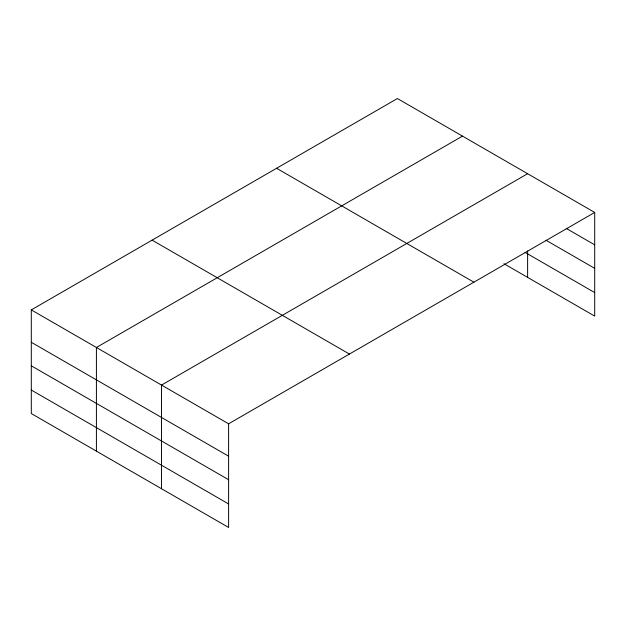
<?xml version="1.0" encoding="UTF-8"?>
<svg xmlns="http://www.w3.org/2000/svg" width="626" height="626" viewBox="0 0 626 626"><rect width="100%" height="100%" fill="white"/><g stroke="black" fill="none" stroke-linecap="round" stroke-linejoin="round"><path stroke-width="0.94" d="M594.7 212.441L397.393 98.532L31.3 309.893L31.3 413.559L228.607 527.468L228.607 423.802L594.7 212.441L594.7 316.107L503.938 263.71M462.504 136.124L96.412 347.485L96.412 451.15M527.616 173.715L161.524 385.076L161.524 488.742M566.186 228.373L594.7 244.836M546.068 240.274L594.7 268.351M525.081 252.395L594.7 292.585M276.582 168.277L473.89 282.193M152.11 240.141L349.418 354.058M31.3 309.893L228.607 423.802M31.3 342.281L228.607 456.197M31.3 365.803L228.607 479.719M31.3 390.037L228.607 503.953M527.616 250.948L527.616 277.373"/></g></svg>
